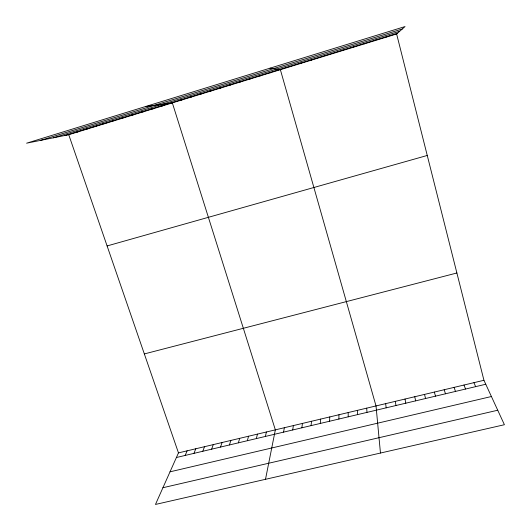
<?xml version="1.0" encoding="UTF-8"?>
<svg xmlns="http://www.w3.org/2000/svg" width="531" height="531" viewBox="0 0 531 531"><rect width="100%" height="100%" fill="white"/><g stroke="black" fill="none" stroke-linecap="round" stroke-linejoin="round"><path stroke-width="0.8" d="M338.884 419.039L338.964 414.744M329.578 421.242L329.778 416.928M320.312 423.439L320.624 419.098M311.08 425.623L311.511 421.269M301.88 427.8L302.424 423.426M292.707 429.977L293.364 425.577M283.574 432.141L284.344 427.72M265.5 479.307L275.35 429.858L172.343 102.888L145.348 106.592M265.394 436.442L266.389 431.988M256.354 438.586L257.462 434.112M353.746 47.14L353.872 46.682M247.346 440.717L248.561 436.223M238.373 442.841L239.693 438.334M229.425 444.965L230.859 440.431M220.511 447.075L222.051 442.529M211.63 449.18L213.276 444.613M202.776 451.27L204.528 446.69M193.954 453.361L195.813 448.761M185.166 455.445L187.124 450.826M68.745 134.721L178.469 452.883L155.464 504.45L504.404 424.72L483.94 380.289L396.624 33.971L405.067 26.55L26.596 143.191L68.745 134.721L396.624 33.971M364.399 43.867L364.678 43.363M375.098 40.582L375.53 40.024M385.838 37.283L386.422 36.679M40.383 140.423L402.286 28.993M53.392 137.808L399.677 31.283M65.001 135.471L397.367 33.314M107.103 245.939L427.256 155.464M144.346 353.931L456.886 272.987M178.469 452.883L483.94 380.289M176.405 457.516L485.765 384.252M170.026 471.82L491.414 396.518M162.924 487.723L497.733 410.231M74.36 132.597L77.991 131.88M83.759 129.71L87.263 129.026M93.191 126.809L96.576 126.166M102.656 123.896L105.921 123.298M112.16 120.975L115.3 120.411M121.699 118.048L124.719 117.517M131.276 115.101L134.17 114.616M140.888 112.147L143.662 111.696M150.538 109.18L153.187 108.775M160.223 106.2L162.745 105.835M179.71 100.213L181.974 99.928M189.514 97.2L191.645 96.954M199.351 94.179L201.355 93.974M209.227 91.14L211.099 90.974M219.144 88.093L220.883 87.973M229.1 85.033L230.7 84.953M239.089 81.96L240.556 81.927M249.125 78.88L250.453 78.88M259.194 75.787L260.389 75.833M269.303 72.674L270.359 72.767M269.994 68.18L280.375 69.687L376.021 405.936L380.462 453.043M289.959 66.329L290.729 66.508M300.5 63.089L301.123 63.315M311.086 59.837L311.564 60.103M332.393 53.286L332.572 53.651M473.944 382.665L475.637 386.648M463.988 385.028L465.548 389.044M454.071 387.384L455.492 391.42M444.188 389.734L445.476 393.796M434.338 392.077L435.5 396.159M424.528 394.407L425.563 398.509M414.757 396.73L415.66 400.859M405.02 399.046L405.797 403.195M395.316 401.35L395.967 405.518M385.652 403.646L386.176 407.841M343.112 49.994L343.139 50.405M366.709 408.147L366.981 412.381M357.423 410.357L357.582 414.611M348.177 412.554L348.217 416.828"/></g></svg>
